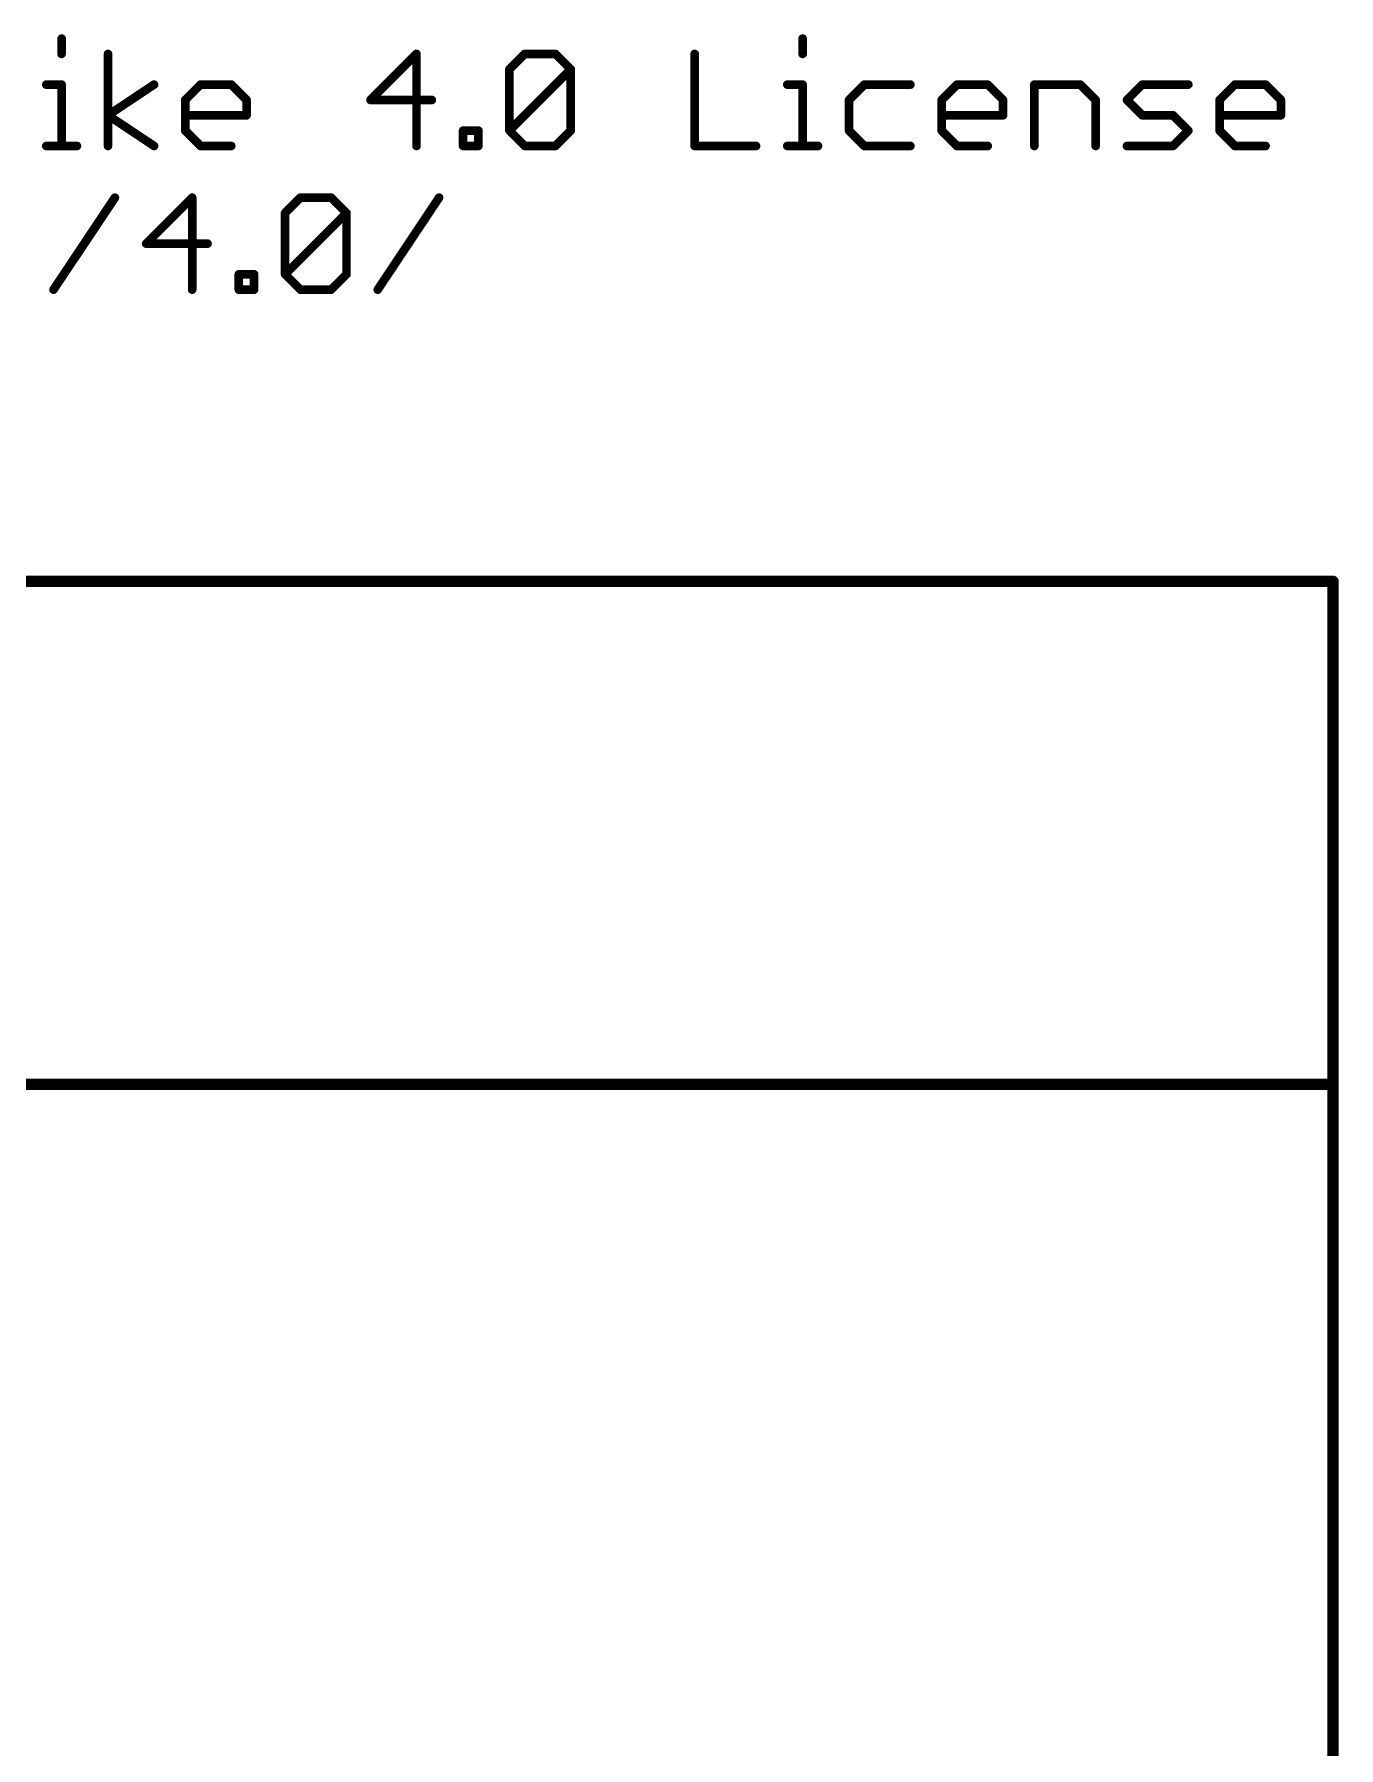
# Model space of a CAD drawing. Extents: x 0 to 108, y -62 to 34.
# Drawn here: x 85 to 108.05, y -32.05 to -1.76 of the extents above; entities that cross this region are included whole.
import ezdxf

# ---------------------------------------------------------------- set-up
doc = ezdxf.new("R2010")
doc.units = 0
doc.layers.add('51', color=253, linetype='CONTINUOUS')

msp = doc.modelspace()

# ---------------------------------------------------------------- linework, layer by layer
at = {"layer": '51'}
for points, const_width in [([(85.4795, -1.8356), (85.4795, -2.1068)], 0.1524), ([(98.5767, -1.8356), (98.5767, -2.1068)], 0.1524), ([(86.2998, -3.7338), (86.2998, -2.1068)], 0.1524), ([(91.7519, -2.1068), (90.9384, -2.9203)], 0.1524), ([(91.7519, -3.7338), (91.7519, -2.1068)], 0.1524), ([(93.3941, -2.378), (93.6653, -2.1068)], 0.1524), ([(93.6653, -2.1068), (94.2076, -2.1068)], 0.1524), ([(94.2076, -2.1068), (94.4788, -2.378)], 0.1524), ([(96.6684, -2.1068), (96.6684, -3.7338)], 0.1524), ([(93.3941, -3.4626), (93.3941, -2.378)], 0.1524), ([(93.3941, -3.4626), (94.4788, -2.378)], 0.1524), ([(94.4788, -2.378), (94.4788, -3.4626)], 0.1524), ([(85.2083, -2.6491), (85.4795, -2.6491)], 0.1524), ([(85.4795, -2.6491), (85.4795, -3.7338)], 0.1524), ([(86.2998, -3.1915), (87.1133, -2.6491)], 0.1524), ([(87.6641, -2.9203), (87.9352, -2.6491)], 0.1524), ([(87.9352, -2.6491), (88.4776, -2.6491)], 0.1524), ([(88.4776, -2.6491), (88.7487, -2.9203)], 0.1524), ([(98.3056, -2.6491), (98.5767, -2.6491)], 0.1524), ([(98.5767, -2.6491), (98.5767, -3.7338)], 0.1524), ([(99.6682, -2.6491), (99.397, -2.9203)], 0.1524), ([(100.4817, -2.6491), (99.6682, -2.6491)], 0.1524), ([(101.0342, -2.9203), (101.3053, -2.6491)], 0.1524), ([(101.3053, -2.6491), (101.8477, -2.6491)], 0.1524), ([(101.8477, -2.6491), (102.1188, -2.9203)], 0.1524), ([(102.6713, -3.7338), (102.6713, -2.6491)], 0.1524), ([(102.6713, -2.6491), (103.4848, -2.6491)], 0.1524), ([(103.4848, -2.6491), (103.756, -2.9203)], 0.1524), ([(104.3085, -2.9203), (104.5796, -2.6491)], 0.1524), ([(104.5796, -2.6491), (105.3931, -2.6491)], 0.1524), ([(105.9456, -2.9203), (106.2168, -2.6491)], 0.1524), ([(106.2168, -2.6491), (106.7591, -2.6491)], 0.1524), ([(106.7591, -2.6491), (107.0303, -2.9203)], 0.1524), ([(87.6641, -3.4626), (87.6641, -2.9203)], 0.1524), ([(88.7487, -2.9203), (88.7487, -3.1915)], 0.1524), ([(90.9384, -2.9203), (92.023, -2.9203)], 0.1524), ([(99.397, -2.9203), (99.397, -3.4626)], 0.1524), ([(101.0342, -3.4626), (101.0342, -2.9203)], 0.1524), ([(102.1188, -2.9203), (102.1188, -3.1915)], 0.1524), ([(103.756, -2.9203), (103.756, -3.7338)], 0.1524), ([(104.5796, -3.1915), (104.3085, -2.9203)], 0.1524), ([(105.9456, -3.4626), (105.9456, -2.9203)], 0.1524), ([(107.0303, -2.9203), (107.0303, -3.1915)], 0.1524), ([(87.1133, -3.7338), (86.2998, -3.1915)], 0.1524), ([(88.7487, -3.1915), (87.6641, -3.1915)], 0.1524), ([(102.1188, -3.1915), (101.0342, -3.1915)], 0.1524), ([(105.122, -3.1915), (104.5796, -3.1915)], 0.1524), ([(105.3931, -3.4626), (105.122, -3.1915)], 0.1524), ([(107.0303, -3.1915), (105.9456, -3.1915)], 0.1524), ([(87.9352, -3.7338), (87.6641, -3.4626)], 0.1524), ([(92.5755, -3.7338), (92.5755, -3.4626)], 0.1524), ([(92.5755, -3.4626), (92.8467, -3.4626)], 0.1524), ([(92.8467, -3.4626), (92.8467, -3.7338)], 0.1524), ([(93.6653, -3.7338), (93.3941, -3.4626)], 0.1524), ([(94.4788, -3.4626), (94.2076, -3.7338)], 0.1524), ([(99.397, -3.4626), (99.6682, -3.7338)], 0.1524), ([(101.3053, -3.7338), (101.0342, -3.4626)], 0.1524), ([(105.122, -3.7338), (105.3931, -3.4626)], 0.1524), ([(106.2168, -3.7338), (105.9456, -3.4626)], 0.1524), ([(85.2083, -3.7338), (85.7507, -3.7338)], 0.1524), ([(88.4776, -3.7338), (87.9352, -3.7338)], 0.1524), ([(92.8467, -3.7338), (92.5755, -3.7338)], 0.1524), ([(94.2076, -3.7338), (93.6653, -3.7338)], 0.1524), ([(96.6684, -3.7338), (97.7531, -3.7338)], 0.1524), ([(98.3056, -3.7338), (98.8479, -3.7338)], 0.1524), ([(99.6682, -3.7338), (100.4817, -3.7338)], 0.1524), ([(101.8477, -3.7338), (101.3053, -3.7338)], 0.1524), ([(104.3085, -3.7338), (105.122, -3.7338)], 0.1524), ([(106.7591, -3.7338), (106.2168, -3.7338)], 0.1524), ([(85.3367, -6.2738), (86.4214, -4.6468)], 0.1524), ([(87.7874, -4.6468), (86.9739, -5.4603)], 0.1524), ([(87.7874, -6.2738), (87.7874, -4.6468)], 0.1524), ([(89.4296, -4.918), (89.7008, -4.6468)], 0.1524), ([(89.4296, -6.0026), (89.4296, -4.918)], 0.1524), ([(89.4296, -6.0026), (90.5143, -4.918)], 0.1524), ([(89.7008, -4.6468), (90.2431, -4.6468)], 0.1524), ([(90.2431, -4.6468), (90.5143, -4.918)], 0.1524), ([(90.5143, -4.918), (90.5143, -6.0026)], 0.1524), ([(91.0668, -6.2738), (92.1514, -4.6468)], 0.1524), ([(86.9739, -5.4603), (88.0585, -5.4603)], 0.1524), ([(88.611, -6.2738), (88.611, -6.0026)], 0.1524), ([(88.611, -6.0026), (88.8822, -6.0026)], 0.1524), ([(88.8822, -6.0026), (88.8822, -6.2738)], 0.1524), ([(89.7008, -6.2738), (89.4296, -6.0026)], 0.1524), ([(90.5143, -6.0026), (90.2431, -6.2738)], 0.1524), ([(88.8822, -6.2738), (88.611, -6.2738)], 0.1524), ([(90.2431, -6.2738), (89.7008, -6.2738)], 0.1524), ([(6.35, -11.43), (107.95, -11.43)], 0.2032), ([(107.95, -11.43), (107.95, -20.32)], 0.2032), ([(6.35, -20.32), (107.95, -20.32)], 0.2032), ([(107.95, -20.32), (107.95, -62.23)], 0.2032)]:
    msp.add_lwpolyline(points, dxfattribs=dict(at, const_width=const_width))
for points, const_width in [([(85.5176, -1.8356, 1), (85.4414, -1.8356)], 0.0762), ([(98.6148, -1.8356, 1), (98.5386, -1.8356)], 0.0762), ([(85.4414, -2.1068, 1), (85.5176, -2.1068)], 0.0762), ([(86.3379, -2.1068, 1), (86.2617, -2.1068)], 0.0762), ([(91.79, -2.1068, 1), (91.7138, -2.1068)], 0.0762), ([(91.7788, -2.1338, 1), (91.7249, -2.0799)], 0.0762), ([(93.6653, -2.0687, 1), (93.6653, -2.1449)], 0.0762), ([(93.6922, -2.1338, 1), (93.6383, -2.0799)], 0.0762), ([(94.2345, -2.0799, 1), (94.1807, -2.1338)], 0.0762), ([(94.2076, -2.1449, 1), (94.2076, -2.0687)], 0.0762), ([(96.7065, -2.1068, 1), (96.6303, -2.1068)], 0.0762), ([(98.5386, -2.1068, 1), (98.6148, -2.1068)], 0.0762), ([(93.4322, -2.378, 1), (93.356, -2.378)], 0.0762), ([(93.3672, -2.351, 1), (93.421, -2.4049)], 0.0762), ([(94.5169, -2.378, 1), (94.4407, -2.378)], 0.0762), ([(94.5057, -2.4049, 1), (94.4518, -2.351)], 0.0762), ([(94.4518, -2.4049, 1), (94.5057, -2.351)], 0.0762), ([(85.2083, -2.611, 1), (85.2083, -2.6872)], 0.0762), ([(85.5176, -2.6491, 1), (85.4414, -2.6491)], 0.0762), ([(85.4795, -2.6872, 1), (85.4795, -2.611)], 0.0762), ([(87.1344, -2.6808, 1), (87.0921, -2.6174)], 0.0762), ([(87.9352, -2.611, 1), (87.9352, -2.6872)], 0.0762), ([(87.9622, -2.6761, 1), (87.9083, -2.6222)], 0.0762), ([(88.5045, -2.6222, 1), (88.4506, -2.6761)], 0.0762), ([(88.4776, -2.6872, 1), (88.4776, -2.611)], 0.0762), ([(98.3056, -2.611, 1), (98.3056, -2.6872)], 0.0762), ([(98.6148, -2.6491, 1), (98.5386, -2.6491)], 0.0762), ([(98.5767, -2.6872, 1), (98.5767, -2.611)], 0.0762), ([(99.6682, -2.611, 1), (99.6682, -2.6872)], 0.0762), ([(99.6951, -2.6761, 1), (99.6412, -2.6222)], 0.0762), ([(100.4817, -2.6872, 1), (100.4817, -2.611)], 0.0762), ([(101.3053, -2.611, 1), (101.3053, -2.6872)], 0.0762), ([(101.3323, -2.6761, 1), (101.2784, -2.6222)], 0.0762), ([(101.8746, -2.6222, 1), (101.8207, -2.6761)], 0.0762), ([(101.8477, -2.6872, 1), (101.8477, -2.611)], 0.0762), ([(102.7094, -2.6491, 1), (102.6332, -2.6491)], 0.0762), ([(102.6713, -2.611, 1), (102.6713, -2.6872)], 0.0762), ([(103.5118, -2.6222, 1), (103.4579, -2.6761)], 0.0762), ([(103.4848, -2.6872, 1), (103.4848, -2.611)], 0.0762), ([(104.5796, -2.611, 1), (104.5796, -2.6872)], 0.0762), ([(104.6066, -2.6761, 1), (104.5527, -2.6222)], 0.0762), ([(105.3931, -2.6872, 1), (105.3931, -2.611)], 0.0762), ([(106.2168, -2.611, 1), (106.2168, -2.6872)], 0.0762), ([(106.2437, -2.6761, 1), (106.1899, -2.6222)], 0.0762), ([(106.7861, -2.6222, 1), (106.7322, -2.6761)], 0.0762), ([(106.7591, -2.6872, 1), (106.7591, -2.611)], 0.0762), ([(87.7022, -2.9203, 1), (87.626, -2.9203)], 0.0762), ([(87.6371, -2.8934, 1), (87.691, -2.9472)], 0.0762), ([(88.7868, -2.9203, 1), (88.7106, -2.9203)], 0.0762), ([(88.7218, -2.9472, 1), (88.7757, -2.8934)], 0.0762), ([(90.9384, -2.8822, 1), (90.9384, -2.9584)], 0.0762), ([(90.9114, -2.8934, 1), (90.9653, -2.9472)], 0.0762), ([(92.023, -2.9584, 1), (92.023, -2.8822)], 0.0762), ([(99.4351, -2.9203, 1), (99.3589, -2.9203)], 0.0762), ([(99.3701, -2.8934, 1), (99.424, -2.9472)], 0.0762), ([(101.0723, -2.9203, 1), (100.9961, -2.9203)], 0.0762), ([(101.0072, -2.8934, 1), (101.0611, -2.9472)], 0.0762), ([(102.1569, -2.9203, 1), (102.0807, -2.9203)], 0.0762), ([(102.0919, -2.9472, 1), (102.1458, -2.8934)], 0.0762), ([(103.7941, -2.9203, 1), (103.7179, -2.9203)], 0.0762), ([(103.729, -2.9472, 1), (103.7829, -2.8934)], 0.0762), ([(104.3354, -2.8934, 1), (104.2815, -2.9472)], 0.0762), ([(104.2815, -2.8934, 1), (104.3354, -2.9472)], 0.0762), ([(105.9837, -2.9203, 1), (105.9075, -2.9203)], 0.0762), ([(105.9187, -2.8934, 1), (105.9726, -2.9472)], 0.0762), ([(107.0684, -2.9203, 1), (106.9922, -2.9203)], 0.0762), ([(107.0034, -2.9472, 1), (107.0572, -2.8934)], 0.0762), ([(86.3209, -3.1598, 1), (86.2786, -3.2232)], 0.0762), ([(86.2786, -3.1598, 1), (86.3209, -3.2232)], 0.0762), ([(87.6641, -3.1534, 1), (87.6641, -3.2296)], 0.0762), ([(88.7106, -3.1915, 1), (88.7868, -3.1915)], 0.0762), ([(88.7487, -3.2296, 1), (88.7487, -3.1534)], 0.0762), ([(101.0342, -3.1534, 1), (101.0342, -3.2296)], 0.0762), ([(102.0807, -3.1915, 1), (102.1569, -3.1915)], 0.0762), ([(102.1188, -3.2296, 1), (102.1188, -3.1534)], 0.0762), ([(104.5796, -3.1534, 1), (104.5796, -3.2296)], 0.0762), ([(104.5527, -3.2184, 1), (104.6066, -3.1645)], 0.0762), ([(105.1489, -3.1645, 1), (105.095, -3.2184)], 0.0762), ([(105.122, -3.2296, 1), (105.122, -3.1534)], 0.0762), ([(105.9456, -3.1534, 1), (105.9456, -3.2296)], 0.0762), ([(106.9922, -3.1915, 1), (107.0684, -3.1915)], 0.0762), ([(107.0303, -3.2296, 1), (107.0303, -3.1534)], 0.0762), ([(87.691, -3.4357, 1), (87.6371, -3.4896)], 0.0762), ([(87.626, -3.4626, 1), (87.7022, -3.4626)], 0.0762), ([(92.6136, -3.4626, 1), (92.5374, -3.4626)], 0.0762), ([(92.5755, -3.4245, 1), (92.5755, -3.5007)], 0.0762), ([(92.8848, -3.4626, 1), (92.8086, -3.4626)], 0.0762), ([(92.8467, -3.5007, 1), (92.8467, -3.4245)], 0.0762), ([(93.421, -3.4357, 1), (93.3672, -3.4896)], 0.0762), ([(93.3672, -3.4357, 1), (93.421, -3.4896)], 0.0762), ([(93.356, -3.4626, 1), (93.4322, -3.4626)], 0.0762), ([(94.4407, -3.4626, 1), (94.5169, -3.4626)], 0.0762), ([(94.5057, -3.4896, 1), (94.4518, -3.4357)], 0.0762), ([(99.424, -3.4357, 1), (99.3701, -3.4896)], 0.0762), ([(99.3589, -3.4626, 1), (99.4351, -3.4626)], 0.0762), ([(101.0611, -3.4357, 1), (101.0072, -3.4896)], 0.0762), ([(100.9961, -3.4626, 1), (101.0723, -3.4626)], 0.0762), ([(105.4201, -3.4896, 1), (105.3662, -3.4357)], 0.0762), ([(105.3662, -3.4896, 1), (105.4201, -3.4357)], 0.0762), ([(105.9726, -3.4357, 1), (105.9187, -3.4896)], 0.0762), ([(105.9075, -3.4626, 1), (105.9837, -3.4626)], 0.0762), ([(85.2083, -3.6957, 1), (85.2083, -3.7719)], 0.0762), ([(85.4414, -3.7338, 1), (85.5176, -3.7338)], 0.0762), ([(85.7507, -3.7719, 1), (85.7507, -3.6957)], 0.0762), ([(86.2617, -3.7338, 1), (86.3379, -3.7338)], 0.0762), ([(87.0921, -3.7655, 1), (87.1344, -3.7021)], 0.0762), ([(87.9352, -3.6957, 1), (87.9352, -3.7719)], 0.0762), ([(87.9083, -3.7607, 1), (87.9622, -3.7069)], 0.0762), ([(88.4776, -3.7719, 1), (88.4776, -3.6957)], 0.0762), ([(91.7138, -3.7338, 1), (91.79, -3.7338)], 0.0762), ([(92.5755, -3.6957, 1), (92.5755, -3.7719)], 0.0762), ([(92.5374, -3.7338, 1), (92.6136, -3.7338)], 0.0762), ([(92.8086, -3.7338, 1), (92.8848, -3.7338)], 0.0762), ([(92.8467, -3.7719, 1), (92.8467, -3.6957)], 0.0762), ([(93.6653, -3.6957, 1), (93.6653, -3.7719)], 0.0762), ([(93.6383, -3.7607, 1), (93.6922, -3.7069)], 0.0762), ([(94.1807, -3.7069, 1), (94.2345, -3.7607)], 0.0762), ([(94.2076, -3.7719, 1), (94.2076, -3.6957)], 0.0762), ([(96.6684, -3.6957, 1), (96.6684, -3.7719)], 0.0762), ([(96.6303, -3.7338, 1), (96.7065, -3.7338)], 0.0762), ([(97.7531, -3.7719, 1), (97.7531, -3.6957)], 0.0762), ([(98.3056, -3.6957, 1), (98.3056, -3.7719)], 0.0762), ([(98.5386, -3.7338, 1), (98.6148, -3.7338)], 0.0762), ([(98.8479, -3.7719, 1), (98.8479, -3.6957)], 0.0762), ([(99.6682, -3.6957, 1), (99.6682, -3.7719)], 0.0762), ([(99.6412, -3.7607, 1), (99.6951, -3.7069)], 0.0762), ([(100.4817, -3.7719, 1), (100.4817, -3.6957)], 0.0762), ([(101.3053, -3.6957, 1), (101.3053, -3.7719)], 0.0762), ([(101.2784, -3.7607, 1), (101.3323, -3.7069)], 0.0762), ([(101.8477, -3.7719, 1), (101.8477, -3.6957)], 0.0762), ([(102.6332, -3.7338, 1), (102.7094, -3.7338)], 0.0762), ([(103.7179, -3.7338, 1), (103.7941, -3.7338)], 0.0762), ([(104.3085, -3.6957, 1), (104.3085, -3.7719)], 0.0762), ([(105.095, -3.7069, 1), (105.1489, -3.7607)], 0.0762), ([(105.122, -3.7719, 1), (105.122, -3.6957)], 0.0762), ([(106.2168, -3.6957, 1), (106.2168, -3.7719)], 0.0762), ([(106.1899, -3.7607, 1), (106.2437, -3.7069)], 0.0762), ([(106.7591, -3.7719, 1), (106.7591, -3.6957)], 0.0762), ([(86.4531, -4.6679, 1), (86.3897, -4.6257)], 0.0762), ([(87.8255, -4.6468, 1), (87.7493, -4.6468)], 0.0762), ([(87.8143, -4.6738, 1), (87.7604, -4.6199)], 0.0762), ([(89.4677, -4.918, 1), (89.3915, -4.918)], 0.0762), ([(89.7008, -4.6087, 1), (89.7008, -4.6849)], 0.0762), ([(89.7277, -4.6738, 1), (89.6738, -4.6199)], 0.0762), ([(90.2701, -4.6199, 1), (90.2162, -4.6738)], 0.0762), ([(90.2431, -4.6849, 1), (90.2431, -4.6087)], 0.0762), ([(90.5524, -4.918, 1), (90.4762, -4.918)], 0.0762), ([(90.5412, -4.9449, 1), (90.4873, -4.891)], 0.0762), ([(92.1831, -4.6679, 1), (92.1197, -4.6257)], 0.0762), ([(89.4027, -4.891, 1), (89.4566, -4.9449)], 0.0762), ([(90.4873, -4.9449, 1), (90.5412, -4.891)], 0.0762), ([(86.9739, -5.4222, 1), (86.9739, -5.4984)], 0.0762), ([(86.9469, -5.4334, 1), (87.0008, -5.4872)], 0.0762), ([(88.0585, -5.4984, 1), (88.0585, -5.4222)], 0.0762), ([(88.6491, -6.0026, 1), (88.5729, -6.0026)], 0.0762), ([(88.611, -5.9645, 1), (88.611, -6.0407)], 0.0762), ([(88.9203, -6.0026, 1), (88.8441, -6.0026)], 0.0762), ([(88.8822, -6.0407, 1), (88.8822, -5.9645)], 0.0762), ([(89.4566, -5.9757, 1), (89.4027, -6.0296)], 0.0762), ([(89.4027, -5.9757, 1), (89.4566, -6.0296)], 0.0762), ([(89.3915, -6.0026, 1), (89.4677, -6.0026)], 0.0762), ([(90.4762, -6.0026, 1), (90.5524, -6.0026)], 0.0762), ([(90.5412, -6.0296, 1), (90.4873, -5.9757)], 0.0762), ([(85.305, -6.2527, 1), (85.3684, -6.2949)], 0.0762), ([(87.7493, -6.2738, 1), (87.8255, -6.2738)], 0.0762), ([(88.611, -6.2357, 1), (88.611, -6.3119)], 0.0762), ([(88.5729, -6.2738, 1), (88.6491, -6.2738)], 0.0762), ([(88.8441, -6.2738, 1), (88.9203, -6.2738)], 0.0762), ([(88.8822, -6.3119, 1), (88.8822, -6.2357)], 0.0762), ([(89.7008, -6.2357, 1), (89.7008, -6.3119)], 0.0762), ([(89.6738, -6.3007, 1), (89.7277, -6.2469)], 0.0762), ([(90.2162, -6.2469, 1), (90.2701, -6.3007)], 0.0762), ([(90.2431, -6.3119, 1), (90.2431, -6.2357)], 0.0762), ([(91.0351, -6.2527, 1), (91.0985, -6.2949)], 0.0762), ([(108.0008, -11.43, 1), (107.8992, -11.43)], 0.1016), ([(107.95, -11.4808, 1), (107.95, -11.3792)], 0.1016), ([(108.0008, -20.32, 1), (107.8992, -20.32)], 0.1016), ([(107.8992, -20.32, 1), (108.0008, -20.32)], 0.1016), ([(107.95, -20.3708, 1), (107.95, -20.2692)], 0.1016)]:
    msp.add_lwpolyline(points, format="xyb", dxfattribs=dict(at, const_width=const_width))

doc.saveas('drawing.dxf')
